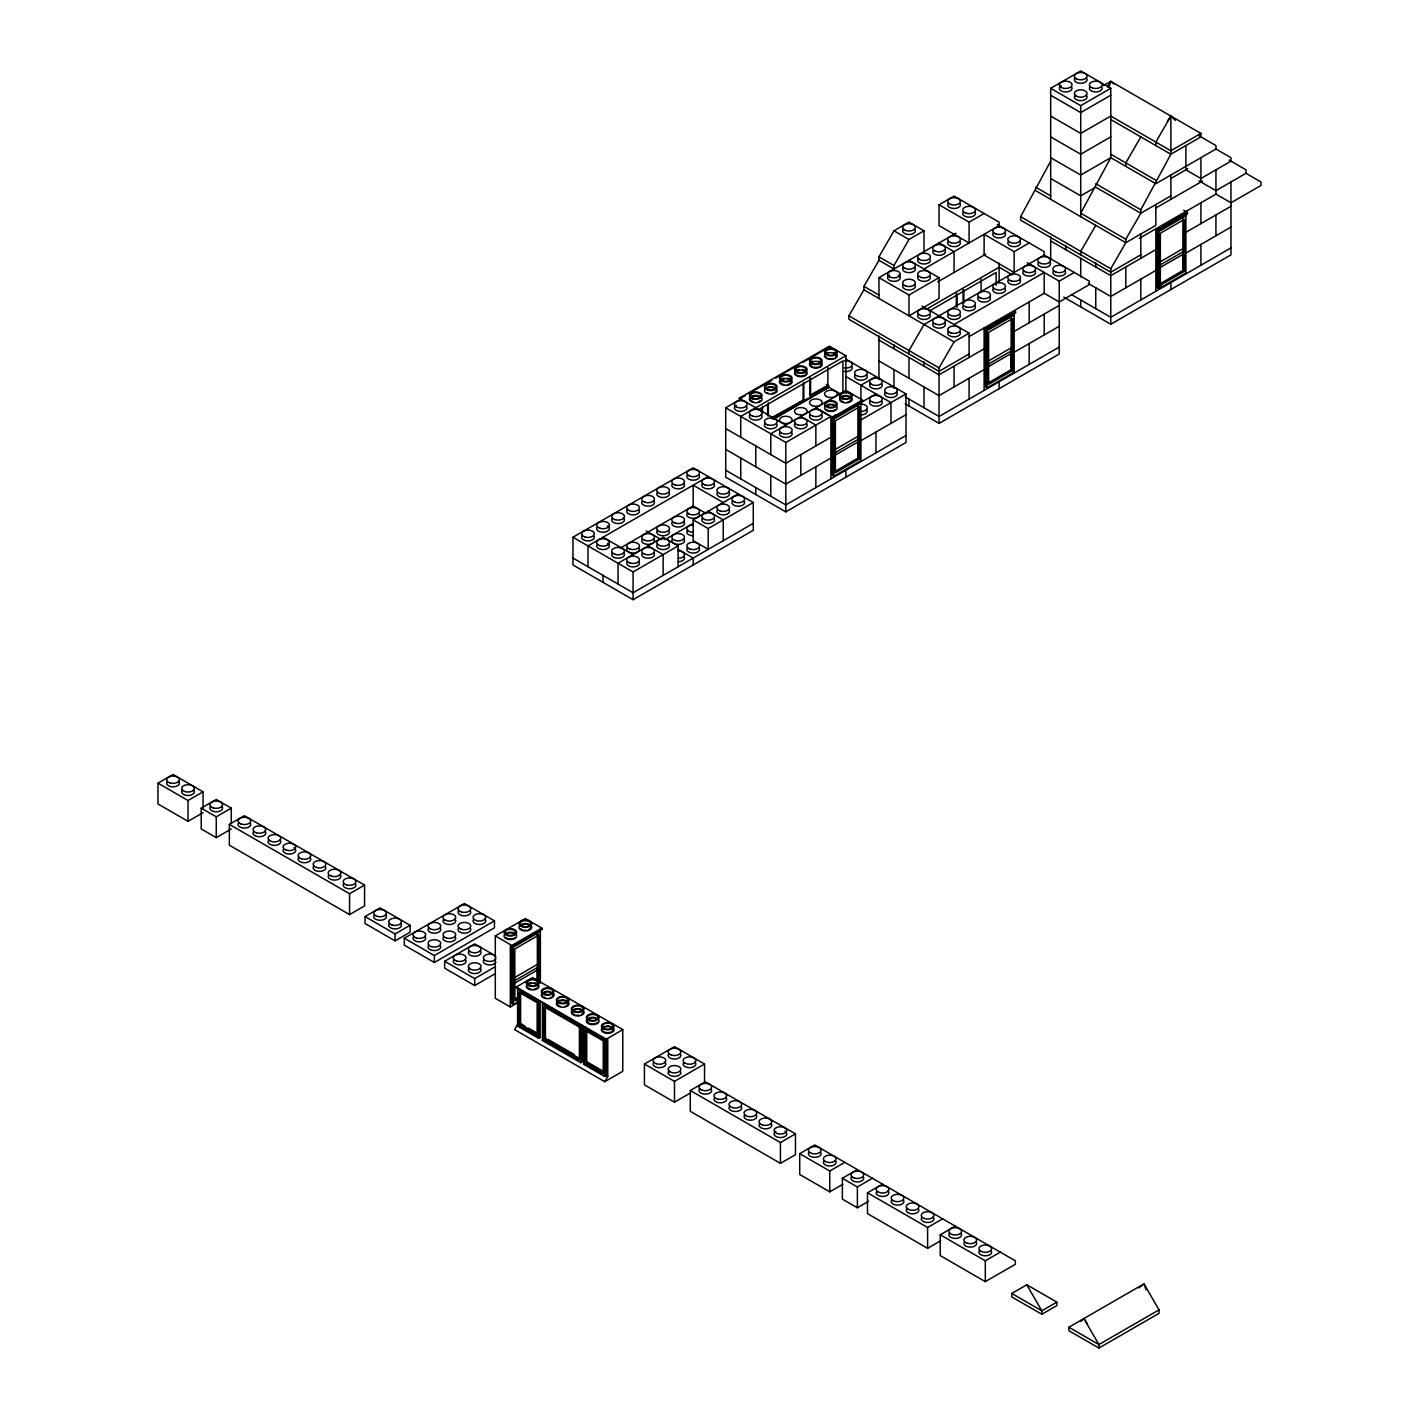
<?xml version="1.0" encoding="UTF-8"?>
<svg xmlns="http://www.w3.org/2000/svg" width="1419" height="1419" viewBox="0 0 1419 1419"><rect width="100%" height="100%" fill="white"/><g stroke="black" fill="none" stroke-linecap="round" stroke-linejoin="round"><path stroke-width="1.5" d="M988.972 360.674L1011.162 347.868L1011.162 367.202M1160.707 261.557L1182.896 248.733L1182.896 268.049M1108.7 87.357L1110.775 81.362L1200.917 133.404L1200.917 136.88L1170.87 154.228L1140.823 209.746L1140.823 213.205L1125.799 239.226L1125.799 242.702L1110.775 268.723L1110.775 324.242L1063.824 297.139M969.088 353.987L939.041 371.352L848.899 319.293L848.899 315.834L863.923 289.813L863.923 286.336L878.946 260.316L878.946 256.839L893.97 230.818L908.994 222.144L924.017 230.818L924.017 251.642M878.946 260.316L893.97 268.989L893.97 265.513L908.994 239.492L924.017 230.818M1140.823 254.852L1110.775 272.2L1020.633 220.14L1020.633 216.681L1050.681 161.163M905.233 403.865L939.041 423.394L939.041 367.876L954.065 341.855L969.088 333.181L969.088 357.464M1107.565 86.931L1110.775 81.362L1114.11 84.058M1125.799 239.226L1080.728 213.205L1110.775 157.686L1110.775 88.297L1080.728 70.95L1050.681 88.297L1050.681 199.334M1140.823 136.88L1125.799 162.901L1125.799 166.36M1095.752 225.355L1080.728 251.376L1080.728 254.852M604.742 1081.686L607.758 1076.471L607.758 1039.169L606.25 1040.038L516.108 987.127L532.622 977.585L622.781 1029.626L622.781 1071.274L604.742 1081.686L514.6 1029.626L517.598 1024.429L540.142 1037.449L540.142 1001.016L538.635 1001.867L517.598 989.735L519.106 988.866M1167.411 121.254L1170.87 116.056L1175.375 120.402M1080.888 1321.444L1083.885 1318.553L1087.362 1323.767M1138.978 1287.902L1143.998 1283.858L1159.021 1309.879L1159.021 1313.355L1098.909 1348.05L1068.862 1330.703L1068.862 1327.226L1143.998 1283.858L1146.073 1289.871M1103.273 85.69L1110.775 81.362M1050.681 88.297L1080.728 105.645L1110.775 88.297M1110.775 95.233L1080.728 112.58L1050.681 95.233M939.041 204.797L969.088 222.144L969.088 242.968L939.041 225.621L939.041 204.797L954.065 196.124L999.136 222.144L999.136 225.621L924.017 268.989M1110.775 136.88L1080.728 154.228L1050.681 136.88M969.088 222.144L984.112 213.471M878.946 298.487L878.946 277.663L955.945 233.213M908.994 295.01L939.041 277.663L939.041 298.487L908.994 315.834L908.994 295.01L878.946 277.663M937.764 281.867L985.708 254.178M740.736 399.963L739.228 398.225L829.37 346.183L845.901 355.726L845.901 392.974M741.144 397.994L744.993 395.777M748.824 393.56L771.83 380.274M775.679 378.057L798.684 364.772M802.533 362.555L829.37 347.052L830.878 347.921M845.901 359.184L905.996 393.897L905.996 442.462L785.807 511.869L725.712 477.156L725.712 407.767L740.736 399.094M1200.917 133.404L1170.87 150.751L1110.775 116.056L1080.728 133.404L1050.681 116.056M1014.159 251.642L1014.159 272.466L984.112 255.101L984.112 234.295L1014.159 251.642L1029.183 242.968M845.901 355.726L740.736 416.441L740.736 437.265M926.252 309.324L999.136 267.251L1012.279 274.843M758.757 409.506L842.904 360.923L842.904 393.169M929.214 311.098L996.138 272.466L996.138 285.361M1185.894 145.554L1185.894 169.837L1200.917 178.51L1230.965 161.163L1230.965 157.686L1215.941 149.013L1155.846 183.707L1110.775 157.686L1080.728 175.034L1050.681 157.686M1170.87 178.51L1187.774 168.755M969.088 336.64L1044.207 293.272L1059.23 301.945L1089.278 284.598L1089.278 281.139L1044.207 255.101L924.017 324.508L908.994 350.528L908.994 353.987M771.368 417.842L803.828 399.963L803.828 382.385M809.841 378.039L809.841 395.617L827.88 385.223M772.078 418.303L803.828 399.963M809.841 395.617L828.625 385.649L828.625 387.387L773.178 419.403M773.426 418.392L808.351 398.225M810.125 397.196L828.625 387.387M773.178 419.102L828.625 387.085L841.112 394.287M572.974 537.233L693.182 467.844L753.276 502.539L753.276 530.298L633.069 599.705L572.974 564.993L572.974 537.233L633.069 571.946L678.158 545.907L678.158 566.731M1170.87 195.857L1140.823 213.205L1095.752 187.184L1080.728 195.857L1050.681 178.51M203.059 812.661L188.035 821.335L157.988 803.988L157.988 783.164L173.012 774.49L203.059 791.837L203.059 808.493M954.065 324.508L1044.207 272.466L1044.207 293.272M1155.846 208.008L1202.514 181.064M875.949 376.549L860.925 385.223L860.925 461.547M708.205 476.518L587.998 545.907L587.998 566.731M1027.303 262.692L1059.23 281.139L1074.254 272.466M1139.226 238.427L1215.941 194.119L1230.965 202.793L1261.012 185.446L1261.012 181.987L1245.988 173.313L1215.941 190.66L1199.037 180.905M725.712 407.767L785.807 442.462L830.878 416.441L830.878 478.895M836.518 414.579L830.878 417.825L832.385 418.694L862.433 401.346L862.433 400.052L845.901 390.509L770.783 433.788L770.783 454.612M995.375 322.858L1004.776 317.43M1170.87 221.524L1155.846 230.197L1157.354 231.066L1187.401 213.719L1187.401 212.424L1183.73 210.296M1174.63 219.36L1178.391 217.196M830.878 416.441L815.854 407.767L832.385 417.399L862.433 400.052M1187.401 212.424L1157.354 229.772L1157.354 287.809L1158.862 288.678L1185.894 273.069M834.177 417.221L859.417 402.641L860.925 403.51L833.893 419.119L832.385 418.25M860.925 402.57L875.949 393.897M987.127 330.662L1014.159 315.036L1012.669 314.167L985.62 329.793L987.127 330.662L987.127 387.83L985.62 386.961L985.62 328.924L1015.667 311.577L1015.667 312.872L985.62 330.219L984.112 329.35M1158.862 231.51L1185.894 215.883L1184.404 215.032L1157.354 230.641L1158.862 231.51L1158.862 288.678M859.417 406.969L835.383 420.858L835.383 472.829L859.417 458.958L859.417 406.969L857.927 406.118L857.927 458.213M620.44 548L692.933 506.157M157.988 783.164L188.035 800.511L203.059 791.837M830.878 437.265L785.807 463.286L725.712 428.591M860.925 419.918L905.996 393.897M984.112 348.79L939.041 374.811L878.946 340.117M1014.159 331.443L1059.23 305.422M1155.846 249.638L1110.775 275.658L1050.681 240.964M1185.894 232.29L1230.965 206.269M753.276 502.539L708.205 528.56L708.205 549.384L693.182 540.71L693.182 519.886L738.252 493.865M664.997 539.628L693.182 523.363M231.279 828.962L216.256 837.636L201.232 828.962L201.232 808.138L216.256 799.465L231.279 808.138L231.279 822.701M835.738 449.149L857.927 436.342L859.417 438.595L835.383 452.484M988.617 364.009L1012.669 350.138L1011.162 347.868M1160.352 264.856L1184.404 250.986L1182.896 248.733M835.383 455.02L859.417 441.132L857.91 440.28L857.927 455.676M988.617 366.545L1012.669 352.657M1160.352 267.393L1184.404 253.522M830.878 458.071L785.807 484.11L725.712 449.397M860.925 440.724L905.996 414.703M984.112 369.614L939.041 395.635L878.946 360.94M1014.159 352.267L1059.23 326.246M1155.846 270.461L1110.775 296.482L1088.249 283.463M1185.894 253.114L1230.965 227.093M201.232 808.138L216.256 816.812L231.279 808.138M835.738 471.019L857.927 458.089L859.417 458.958M988.972 382.562L1011.162 369.614L1012.669 370.483L1012.669 318.512L988.617 332.383L988.617 384.372L1012.669 370.483M1160.707 283.41L1182.896 270.461L1182.896 218.491M1184.404 271.331L1160.352 285.219L1160.352 233.23L1184.404 219.36L1184.404 271.331L1182.896 270.461M1157.354 287.809L1160.955 285.733M229.346 824.368L244.37 815.694L364.577 885.084L364.577 905.907L349.553 914.581L229.346 845.192L229.346 824.368L349.553 893.757L364.577 885.084M832.385 417.399L832.385 475.436L833.893 476.305L860.925 460.678M987.127 387.83L1014.159 372.221L1012.669 371.352M753.276 523.363L633.069 592.752L572.974 558.057M905.996 435.527L785.807 504.916L725.712 470.221M1059.23 347.052L939.041 416.459L905.233 396.93M1230.965 247.899L1110.775 317.306L1071.345 294.531M939.041 423.394L1059.23 354.005L1059.23 281.139M1110.775 324.242L1230.965 254.852L1230.965 181.987M365.038 916.585L380.061 907.912L410.109 925.259L410.109 932.194L395.085 940.868L365.038 923.521L365.038 916.585L395.085 933.933L410.109 925.259M404.309 938.207L464.421 903.513L494.468 920.86L494.468 927.795L434.356 962.49L404.309 945.143L404.309 938.207L434.356 955.555L494.468 920.86M495.355 973.611L474.691 985.531L444.644 968.184L444.644 961.248L474.691 943.901L495.355 955.821M510.326 1006.958L495.302 998.284L495.302 935.919L525.349 918.572L541.863 928.115L541.863 929.41L511.816 946.757L510.326 945.888L510.326 1006.958L517.829 1002.63M495.302 935.919L511.816 945.462L541.863 928.115M513.323 947.183L540.373 931.574L538.865 930.704L511.816 946.313L513.323 947.183L513.323 1004.368L511.816 1003.499L511.816 945.462M538.865 982.693L538.865 935.05L514.831 948.921L514.831 1000.892L518.52 998.763M444.644 961.248L474.691 978.596L495.355 966.676M515.168 977.212L537.358 964.406L538.865 966.658L514.831 980.547M514.831 983.083L538.865 969.195L537.34 968.343M516.108 987.996L517.598 987.127M513.323 1004.368L518.733 1001.246M543.14 997.539L543.903 997.114A5.304 3.069 0 0 0 545.002 997.592M542.395 1004.049L580.903 1026.274L582.393 1025.405L582.393 1061.838L580.903 1062.707L542.395 1040.482L542.395 1004.049L543.903 1003.18M517.598 989.327L517.598 1026.168L521.358 1024.004L524.959 1026.079M517.598 1026.168L538.635 1038.3L540.142 1037.449M542.395 1040.482L546.155 1038.3M516.108 987.127L606.25 1039.169L606.25 1075.602L604.742 1076.471L583.706 1064.339L583.706 1027.906L585.213 1027.037M585.213 1030.496L603.252 1040.907L603.252 1073.864L585.213 1063.47L585.213 1030.496L586.721 1029.626L586.721 1062.6L602.951 1071.966M583.706 1027.906L604.742 1040.038L622.781 1029.626M583.706 1064.339L587.466 1062.157L603.696 1071.522M689.51 1093.517L674.486 1102.191L644.439 1084.843L644.439 1064.019L674.486 1046.672L704.534 1064.019L704.534 1082.75M644.439 1064.019L674.486 1081.367L704.534 1064.019M690.29 1090.501L705.332 1081.828L795.474 1133.87L795.474 1154.694L780.45 1163.367L690.29 1111.308L690.29 1090.501L780.45 1142.543L795.474 1133.87M842.904 1184.244L829.76 1191.836L799.713 1174.489L799.713 1153.665L814.737 1144.991L1015.348 1260.817L1015.348 1264.276L985.3 1281.623L940.229 1255.602L940.229 1234.778L955.253 1226.105M799.713 1153.665L829.76 1171.012L844.784 1162.338M868.641 1201.272L857.378 1207.764L842.354 1199.09L842.354 1178.284L857.378 1169.611M842.354 1178.284L857.378 1186.958L872.401 1178.284M940.744 1240.72L927.6 1248.312L867.488 1213.617L867.488 1192.794L882.512 1184.12M867.488 1192.794L927.6 1227.488L942.624 1218.815M940.229 1234.778L985.3 1260.817L1000.324 1252.143M1011.782 1293.454L1026.806 1284.78L1056.853 1302.128L1056.853 1305.586L1041.83 1314.26L1011.782 1296.913L1011.782 1293.454L1041.83 1310.801L1056.853 1302.128M1159.021 1309.879L1098.909 1344.573L1068.862 1327.226M1199.037 135.798L1215.941 145.554L1215.941 149.013M1229.102 160.081L1245.988 169.837L1245.988 173.313M1110.775 119.533L1170.87 154.228L1170.87 116.056L1155.846 142.077L1155.846 145.554M1110.775 154.228L1155.846 180.248M1185.894 212.85L1187.401 213.719M1095.752 183.707L1140.823 209.746M1035.657 187.184L1050.681 195.857M1035.657 190.66L1125.799 242.702L1155.846 225.355L1155.846 204.531M1020.633 216.681L1110.775 268.723M997.255 224.539L1044.207 251.642L1044.207 255.101M939.041 242.968L954.065 251.642L954.065 272.466M893.97 230.818L908.994 239.492M908.994 260.316L939.041 277.663M878.946 256.839L893.97 265.513M922.137 306.078L969.088 333.181M863.923 286.336L878.946 295.01M863.923 289.813L954.065 341.855M848.899 315.834L939.041 367.876M845.901 376.549L890.972 402.57L890.972 423.376M820.359 367.007L819.614 366.563A5.304 3.069 0 0 0 819.614 362.235A5.304 3.069 0 0 0 812.094 362.235L811.349 361.792A6.368 3.672 0 0 1 812.661 361.206M860.925 400.477L862.433 401.346M826.372 384.354L828.625 385.649M800.83 416.441L815.854 425.115L815.854 445.938M739.228 398.225L785.807 425.115M723.229 502.539L693.182 485.192L693.182 506.015L706.325 513.607M708.205 511.212L723.229 519.886L723.229 540.71M693.182 519.886L708.205 528.56M678.158 545.907L663.134 537.233L618.045 563.272L618.045 584.078M646.23 530.954L661.254 539.628M678.158 549.384L693.182 558.057L693.182 564.993M648.111 545.907L663.134 554.598L663.134 575.404M603.022 537.233L633.069 554.598M541.863 929.41L540.373 928.54L540.373 983.065M538.865 935.05L537.358 934.181L537.358 981.859M528.577 1028.154L539.397 1034.398M548.018 1039.382L574.181 1054.494M579.005 1058.148L545.393 1038.743L545.393 1005.787M604.742 1074.733L607.758 1076.471M1083.885 1318.553L1098.909 1344.573L1098.909 1348.05M1026.806 1284.78L1041.83 1310.801L1041.83 1314.26M537.34 968.379L537.358 981.54M1215.941 169.837L1215.941 194.119M1215.941 214.943L1215.941 235.767M1200.917 157.686L1200.917 181.987M1200.917 202.793L1200.917 223.617M1200.917 244.44L1200.917 265.247M1185.894 211.466L1185.894 273.938M1170.87 175.034L1170.87 199.334M1170.87 282.612L1170.87 289.547M1155.846 228.831L1155.846 291.285M1140.823 234.029L1140.823 258.311M1140.823 279.135L1140.823 299.959M1125.799 266.985L1125.799 287.809M1095.752 262.834L1095.752 266.985M1095.752 287.809L1095.752 308.632M1080.728 105.645L1080.728 216.681M1080.728 258.311L1080.728 277.06M1080.728 299.959L1080.728 306.894M1065.704 245.469L1065.704 249.638M1050.681 236.796L1050.681 259.695M1044.207 314.096L1044.207 334.919M1029.183 301.945L1029.183 322.769M1029.183 343.593L1029.183 364.399M1014.159 312.003L1014.159 373.073M1011.162 317.643L1011.162 369.738M999.136 263.083L999.136 282.594M999.136 381.746L999.136 388.7M985.3 1260.817L985.3 1281.623M984.112 327.966L984.112 390.42M981.114 279.171L981.114 292.349M969.088 378.288L969.088 399.111M963.838 290.008L963.838 303.187M963.075 289.582L963.075 300.562M957.062 293.91L957.062 307.089M956.317 293.485L956.317 306.664M954.065 366.137L954.065 386.961M927.6 1227.488L927.6 1248.312M924.017 361.969L924.017 366.137M924.017 386.961L924.017 407.785M908.994 357.464L908.994 378.288M908.994 399.111L908.994 406.047M893.97 344.622L893.97 348.79M893.97 369.614L893.97 388.345M878.946 335.948L878.946 379.671M875.949 432.05L875.949 452.874M857.378 1186.958L857.378 1207.764M845.901 470.221L845.901 477.156M833.893 419.119L833.893 476.305M829.76 1171.012L829.76 1191.836M827.88 367.627L827.88 386.944M815.854 466.762L815.854 487.568M810.604 378.483L810.604 396.061M803.083 384.141L803.083 399.537M800.83 454.612L800.83 475.436M785.807 442.462L785.807 511.869M780.45 1142.543L780.45 1163.367M770.783 475.436L770.783 496.242M768.335 402.872L768.335 416.069M767.59 404.646L767.59 415.625M762.517 406.242L762.517 412.823M761.772 407.998L761.772 412.397M755.759 445.938L755.759 466.762M755.759 487.568L755.759 494.504M740.736 458.071L740.736 478.895M674.486 1081.367L674.486 1102.191M633.069 571.946L633.069 599.705M604.742 1040.038L604.742 1076.471M603.022 575.404L603.022 582.34M580.903 1026.274L580.903 1062.707M538.635 1001.867L538.635 1038.3M520.613 993.672L520.613 1024.429L538.635 1034.841L537.145 1035.71L537.145 1002.736L519.106 992.342L519.106 1025.298M474.691 978.596L474.691 985.531M434.356 955.555L434.356 962.49M395.085 933.933L395.085 940.868M349.553 893.757L349.553 914.581M216.256 816.812L216.256 837.636M188.035 800.511L188.035 821.335M1086.245 95.126A6.368 3.672 0 0 1 1080.728 100.66A6.368 3.672 0 0 1 1075.212 95.126M1101.907 87.339A6.368 3.672 0 0 1 1094.918 91.951A6.368 3.672 0 0 1 1090.235 86.453M1071.859 87.339A6.368 3.672 0 0 1 1064.055 91.845A6.368 3.672 0 0 1 1061.199 85.69M1086.245 77.779A6.368 3.672 0 0 1 1080.728 83.313A6.368 3.672 0 0 1 1075.212 77.779M480.207 968.077A6.368 3.672 0 0 1 474.691 973.611A6.368 3.672 0 0 1 469.175 968.077M495.87 962.206A6.368 3.672 0 0 1 487.267 964.654A6.368 3.672 0 0 1 484.198 959.404M465.184 959.404A6.368 3.672 0 0 1 460.501 964.902A6.368 3.672 0 0 1 453.512 960.291M495.87 958.73A6.368 3.672 0 0 1 486.061 960.787A6.368 3.672 0 0 1 486.061 954.774A6.368 3.672 0 0 1 495.87 956.832M480.207 950.73A6.368 3.672 0 0 1 474.691 956.264A6.368 3.672 0 0 1 469.175 950.73M961.408 1233.838A6.368 3.672 0 0 1 954.419 1238.432A6.368 3.672 0 0 1 949.719 1232.951M991.455 1251.186A6.368 3.672 0 0 1 984.467 1255.78A6.368 3.672 0 0 1 979.766 1250.299M975.793 1241.625A6.368 3.672 0 0 1 971.11 1247.106A6.368 3.672 0 0 1 964.104 1242.512M863.532 1177.327A6.368 3.672 0 0 1 856.544 1181.921A6.368 3.672 0 0 1 851.843 1176.44M914.51 284.492A6.368 3.672 0 0 1 908.994 290.008A6.368 3.672 0 0 1 903.477 284.492M898.475 275.055A6.368 3.672 0 0 1 898.475 280.27A6.368 3.672 0 0 1 889.465 280.27A6.368 3.672 0 0 1 889.465 275.055M914.51 267.144A6.368 3.672 0 0 1 908.994 272.661A6.368 3.672 0 0 1 903.477 267.144M930.172 276.705A6.368 3.672 0 0 1 923.184 281.317A6.368 3.672 0 0 1 918.501 275.818M974.605 211.626A6.368 3.672 0 0 1 969.922 217.125A6.368 3.672 0 0 1 962.933 212.513M960.22 203.839A6.368 3.672 0 0 1 953.231 208.451A6.368 3.672 0 0 1 948.548 202.952M1064.764 270.621A6.368 3.672 0 0 1 1059.23 276.137A6.368 3.672 0 0 1 1053.714 270.621M1049.741 261.947A6.368 3.672 0 0 1 1045.04 267.428A6.368 3.672 0 0 1 1038.052 262.834M1019.676 241.124A6.368 3.672 0 0 1 1014.993 246.622A6.368 3.672 0 0 1 1008.004 242.01M1005.291 233.337A6.368 3.672 0 0 1 998.302 237.949A6.368 3.672 0 0 1 993.619 232.45M944.557 249.797A6.368 3.672 0 0 1 939.875 255.296A6.368 3.672 0 0 1 932.886 250.684M930.172 259.358A6.368 3.672 0 0 1 923.184 263.969A6.368 3.672 0 0 1 918.501 258.471M960.22 242.01A6.368 3.672 0 0 1 953.231 246.622A6.368 3.672 0 0 1 948.548 241.124M930.172 314.876A6.368 3.672 0 0 1 923.184 319.47A6.368 3.672 0 0 1 918.501 313.989M944.557 322.663A6.368 3.672 0 0 1 939.875 328.144A6.368 3.672 0 0 1 932.886 323.55M960.22 332.223A6.368 3.672 0 0 1 953.231 336.817A6.368 3.672 0 0 1 948.548 331.337M914.51 228.973A6.368 3.672 0 0 1 908.994 234.507A6.368 3.672 0 0 1 903.477 228.973M989.628 296.642A6.368 3.672 0 0 1 984.112 302.158A6.368 3.672 0 0 1 978.596 296.642M960.22 314.876A6.368 3.672 0 0 1 953.231 319.47A6.368 3.672 0 0 1 948.548 313.989M974.605 305.316A6.368 3.672 0 0 1 969.922 310.796A6.368 3.672 0 0 1 962.933 306.202M1005.291 288.855A6.368 3.672 0 0 1 998.302 293.449A6.368 3.672 0 0 1 993.619 287.968M1019.676 279.295A6.368 3.672 0 0 1 1014.993 284.776A6.368 3.672 0 0 1 1008.004 280.182M1035.338 271.508A6.368 3.672 0 0 1 1028.349 276.102A6.368 3.672 0 0 1 1023.667 270.621M515.842 934.074A6.368 3.672 0 0 1 511.159 939.573A6.368 3.672 0 0 1 504.171 934.961M505.82 933.312A6.368 3.672 0 0 1 507.133 932.726M508.676 932.354A6.368 3.672 0 0 1 514.831 933.312M531.504 926.288A6.368 3.672 0 0 1 524.516 930.899A6.368 3.672 0 0 1 519.815 925.401M522.157 924.053A6.368 3.672 0 0 1 528.524 924.053M514.92 937.445A5.304 3.069 0 0 1 514.068 938.083M512.968 938.58A5.304 3.069 0 0 1 505.714 937.445M505.714 934.376A5.304 3.069 0 0 1 514.92 934.376M530.653 927.246A5.304 3.069 0 0 1 529.092 929.41M526.715 930.208A5.304 3.069 0 0 1 523.966 930.208M522.689 929.906A5.304 3.069 0 0 1 520.738 928.771M520.738 925.702A5.304 3.069 0 0 1 529.943 925.702M819.047 361.206A6.368 3.672 0 0 1 822.009 365.357A6.368 3.672 0 0 1 815.854 368.071L814.204 367.947A6.368 3.672 0 0 1 809.699 365.357L809.486 364.399A6.368 3.672 0 0 1 809.699 363.441M812.094 366.563A5.304 3.069 0 0 1 812.094 362.235M818.515 367.06A5.304 3.069 0 0 1 813.193 367.06M787.456 378.199A6.368 3.672 0 0 1 792.121 382.225A6.368 3.672 0 0 1 785.807 385.418L784.157 385.294A6.368 3.672 0 0 1 779.652 382.704L779.439 381.746A6.368 3.672 0 0 1 779.652 380.789M781.301 379.139A6.368 3.672 0 0 1 784.157 378.199M765.267 388.575A6.368 3.672 0 0 0 768.335 393.826A6.368 3.672 0 0 0 776.938 391.378L777.151 390.42A6.368 3.672 0 0 0 776.938 389.462M767.59 387.227A6.368 3.672 0 0 1 769.133 386.873L770.783 386.748A6.368 3.672 0 0 1 775.288 387.813M775.909 391.218A5.304 3.069 0 0 1 775.377 391.946M774.543 392.584A5.304 3.069 0 0 1 772.149 393.382M768.122 393.081A5.304 3.069 0 0 1 767.023 392.584M765.657 389.622A5.304 3.069 0 0 1 770.783 387.352L772.149 387.458A5.304 3.069 0 0 1 775.909 389.622M806.985 372.115A6.368 3.672 0 0 1 799.997 376.727A6.368 3.672 0 0 1 795.314 371.228M796.325 370.465A6.368 3.672 0 0 1 799.181 369.525M802.48 369.525A6.368 3.672 0 0 1 805.336 370.465M836.004 356.524A5.304 3.069 0 0 1 835.472 357.251M833.538 358.386A5.304 3.069 0 0 1 828.217 358.386M826.284 357.251A5.304 3.069 0 0 1 825.752 356.524M826.284 354.182A5.304 3.069 0 0 1 832.261 352.763A5.304 3.069 0 0 1 836.199 355.726M761.276 397.249A6.368 3.672 0 0 1 755.759 402.783A6.368 3.672 0 0 1 750.243 397.249M751.254 396.486A6.368 3.672 0 0 1 760.265 396.486M834.07 352.533A6.368 3.672 0 0 1 836.394 357.57A6.368 3.672 0 0 1 827.685 358.918A6.368 3.672 0 0 1 825.361 353.881M826.372 353.118A6.368 3.672 0 0 1 827.685 352.533M790.933 382.545A5.304 3.069 0 0 1 787.19 384.709M784.423 384.709A5.304 3.069 0 0 1 782.046 383.91M781.213 383.272A5.304 3.069 0 0 1 780.681 382.545M780.681 380.948A5.304 3.069 0 0 1 785.807 378.678A5.304 3.069 0 0 1 790.933 380.948M805.957 373.871A5.304 3.069 0 0 1 805.424 374.598M804.591 375.237A5.304 3.069 0 0 1 795.704 373.871M795.704 372.275A5.304 3.069 0 0 1 800.83 370.004A5.304 3.069 0 0 1 805.957 372.275M760.353 400.619A5.304 3.069 0 0 1 758.42 401.754M753.099 401.754A5.304 3.069 0 0 1 750.438 399.094M750.633 398.296A5.304 3.069 0 0 1 755.759 396.025A5.304 3.069 0 0 1 760.886 398.296M821.37 414.596A6.368 3.672 0 0 1 816.688 420.095A6.368 3.672 0 0 1 809.699 415.483M866.441 409.399A6.368 3.672 0 0 1 860.925 414.916M882.104 401.612A6.368 3.672 0 0 1 875.115 406.206A6.368 3.672 0 0 1 870.432 400.726M860.925 404.096A6.368 3.672 0 0 1 867.311 407.767A6.368 3.672 0 0 1 860.925 411.457M806.985 424.157A6.368 3.672 0 0 1 799.997 428.769A6.368 3.672 0 0 1 795.314 423.27M791.323 431.944A6.368 3.672 0 0 1 786.64 437.442A6.368 3.672 0 0 1 779.652 432.83M836.394 406.011A6.368 3.672 0 0 1 830.878 411.528A6.368 3.672 0 0 1 825.361 406.011M827.685 404.663A6.368 3.672 0 0 1 834.07 404.663M852.056 398.225A6.368 3.672 0 0 1 845.068 402.819A6.368 3.672 0 0 1 840.385 397.338M842.709 395.99A6.368 3.672 0 0 1 849.094 395.99M835.472 409.382A5.304 3.069 0 0 1 833.538 410.499M832.261 410.818A5.304 3.069 0 0 1 829.512 410.818M828.217 410.499A5.304 3.069 0 0 1 826.284 409.382M826.284 406.313A5.304 3.069 0 0 1 835.472 406.313M851.223 399.182A5.304 3.069 0 0 1 847.285 402.145M843.241 401.825A5.304 3.069 0 0 1 841.307 400.708M840.775 399.963A5.304 3.069 0 0 1 844.536 396.22A5.304 3.069 0 0 1 851.028 398.384M761.276 414.596A6.368 3.672 0 0 1 755.759 420.13A6.368 3.672 0 0 1 750.243 414.596M776.938 424.157A6.368 3.672 0 0 1 769.949 428.769A6.368 3.672 0 0 1 765.267 423.27M746.891 406.81A6.368 3.672 0 0 1 739.086 411.315A6.368 3.672 0 0 1 736.23 405.16M882.104 384.265A6.368 3.672 0 0 1 875.115 388.859A6.368 3.672 0 0 1 870.432 383.378M896.489 392.052A6.368 3.672 0 0 1 891.806 397.533A6.368 3.672 0 0 1 884.817 392.939M852.056 366.918A6.368 3.672 0 0 1 844.252 371.423M866.441 374.705A6.368 3.672 0 0 1 861.759 380.186A6.368 3.672 0 0 1 854.77 375.592M844.252 360.852A6.368 3.672 0 0 1 852.287 364.399A6.368 3.672 0 0 1 844.252 367.947M888.046 1190.967A6.368 3.672 0 0 1 883.345 1196.448A6.368 3.672 0 0 1 876.357 1191.854M903.069 1199.64A6.368 3.672 0 0 1 897.553 1205.157A6.368 3.672 0 0 1 892.019 1199.64M933.117 1216.988A6.368 3.672 0 0 1 928.434 1222.468A6.368 3.672 0 0 1 921.428 1217.874M918.732 1209.201A6.368 3.672 0 0 1 911.743 1213.795A6.368 3.672 0 0 1 907.043 1208.314M835.277 1160.494A6.368 3.672 0 0 1 830.594 1165.992A6.368 3.672 0 0 1 823.605 1161.381M820.891 1152.707A6.368 3.672 0 0 1 813.903 1157.319A6.368 3.672 0 0 1 809.22 1151.82M755.919 1114.678A6.368 3.672 0 0 1 751.236 1120.159A6.368 3.672 0 0 1 744.248 1115.565M784.955 1131.262A6.368 3.672 0 0 1 784.955 1136.477A6.368 3.672 0 0 1 775.945 1136.477A6.368 3.672 0 0 1 775.945 1131.262M770.943 1123.351A6.368 3.672 0 0 1 765.426 1128.868A6.368 3.672 0 0 1 759.892 1123.351M741.534 1106.891A6.368 3.672 0 0 1 734.545 1111.485A6.368 3.672 0 0 1 729.845 1106.004M725.872 1097.33A6.368 3.672 0 0 1 721.171 1102.811A6.368 3.672 0 0 1 714.183 1098.217M711.487 1089.544A6.368 3.672 0 0 1 704.498 1094.138A6.368 3.672 0 0 1 699.798 1088.657M680.641 1071.735A6.368 3.672 0 0 1 673.653 1076.347A6.368 3.672 0 0 1 668.97 1070.848M664.979 1062.175A6.368 3.672 0 0 1 660.296 1067.673A6.368 3.672 0 0 1 653.308 1063.062M680.641 1054.388A6.368 3.672 0 0 1 673.653 1059A6.368 3.672 0 0 1 668.97 1053.501M695.026 1062.175A6.368 3.672 0 0 1 690.343 1067.673A6.368 3.672 0 0 1 683.355 1063.062M541.49 993.992A6.368 3.672 0 0 0 547.663 998.621L549.313 998.497A6.368 3.672 0 0 0 553.818 995.89L554.031 994.932A6.368 3.672 0 0 0 553.179 993.105M544.47 991.757A6.368 3.672 0 0 1 550.838 991.757M542.519 995.73A5.304 3.069 0 0 1 547.663 991.863A5.304 3.069 0 0 1 552.789 995.73M551.406 997.114A5.304 3.069 0 0 1 550.306 997.592M572.176 1010.452A6.368 3.672 0 0 0 577.71 1015.969L579.36 1015.844A6.368 3.672 0 0 0 583.865 1013.237L584.078 1012.279A6.368 3.672 0 0 0 583.865 1011.339M574.518 1009.104A6.368 3.672 0 0 1 580.885 1009.104M598.25 1019.126A6.368 3.672 0 0 1 595.164 1024.358A6.368 3.672 0 0 1 586.579 1021.911L586.349 1020.953A6.368 3.672 0 0 1 586.579 1020.013M589.541 1017.778A6.368 3.672 0 0 1 592.734 1017.281L594.384 1017.405A6.368 3.672 0 0 1 595.909 1017.778M597.328 1022.496A5.304 3.069 0 0 1 595.377 1023.613M594.1 1023.915A5.304 3.069 0 0 1 591.351 1023.915M590.073 1023.613A5.304 3.069 0 0 1 587.413 1020.953M588.122 1019.427A5.304 3.069 0 0 1 591.351 1017.991L592.734 1017.884A5.304 3.069 0 0 1 597.328 1019.427M568.203 1001.779A6.368 3.672 0 0 1 562.687 1007.295A6.368 3.672 0 0 1 557.153 1001.779M558.164 1001.016A6.368 3.672 0 0 1 567.192 1001.016M537.766 987.056A5.304 3.069 0 0 1 537.233 987.801M536.382 988.422A5.304 3.069 0 0 1 534.005 989.22M531.256 989.22A5.304 3.069 0 0 1 527.496 987.056M527.496 985.46A5.304 3.069 0 0 1 532.622 983.19A5.304 3.069 0 0 1 537.766 985.46M613.913 1028.686A6.368 3.672 0 0 1 609.939 1033.085A6.368 3.672 0 0 1 601.975 1031.187A6.368 3.672 0 0 1 604.565 1026.451M606.108 1026.079A6.368 3.672 0 0 1 609.407 1026.079M610.933 1026.451A6.368 3.672 0 0 1 612.263 1027.037M538.794 985.318A6.368 3.672 0 0 1 531.806 989.912A6.368 3.672 0 0 1 527.105 984.414M528.116 983.669A6.368 3.672 0 0 1 530.972 982.711M534.271 982.711A6.368 3.672 0 0 1 537.145 983.669M583.014 1012.279A5.304 3.069 0 0 1 581.453 1014.461M579.076 1015.241A5.304 3.069 0 0 1 576.327 1015.241M575.05 1014.94A5.304 3.069 0 0 1 573.099 1013.822M572.567 1013.077A5.304 3.069 0 0 1 572.567 1011.499M573.099 1010.754A5.304 3.069 0 0 1 582.304 1010.754M567.99 1003.605A5.304 3.069 0 0 1 565.33 1006.266M560.026 1006.266A5.304 3.069 0 0 1 557.365 1003.605M557.543 1002.825A5.304 3.069 0 0 1 562.687 1000.537A5.304 3.069 0 0 1 567.813 1002.825M613.061 1029.626A5.304 3.069 0 0 1 605.097 1032.287M603.997 1031.808A5.304 3.069 0 0 1 603.146 1031.17M602.436 1029.626A5.304 3.069 0 0 1 606.374 1026.664A5.304 3.069 0 0 1 612.352 1028.101M714.36 518.946A6.368 3.672 0 0 1 707.371 523.54A6.368 3.672 0 0 1 702.671 518.059M744.407 501.599A6.368 3.672 0 0 1 737.419 506.193A6.368 3.672 0 0 1 732.736 500.712M728.745 509.386A6.368 3.672 0 0 1 724.062 514.866A6.368 3.672 0 0 1 717.074 510.272M669.289 544.967A6.368 3.672 0 0 1 662.301 549.561A6.368 3.672 0 0 1 657.6 544.08M653.627 552.754A6.368 3.672 0 0 1 648.926 558.235A6.368 3.672 0 0 1 641.938 553.641M639.242 562.314A6.368 3.672 0 0 1 632.253 566.908A6.368 3.672 0 0 1 627.553 561.427M714.36 484.251A6.368 3.672 0 0 1 707.371 488.846A6.368 3.672 0 0 1 702.671 483.365M728.745 492.038A6.368 3.672 0 0 1 724.062 497.519A6.368 3.672 0 0 1 717.074 492.925M607.545 543.317A6.368 3.672 0 0 1 604.671 549.472A6.368 3.672 0 0 1 596.867 544.967M623.58 552.754A6.368 3.672 0 0 1 618.045 558.27A6.368 3.672 0 0 1 612.529 552.754M639.242 548.426A6.368 3.672 0 0 1 632.253 553.038A6.368 3.672 0 0 1 627.553 547.539M683.674 556.213A6.368 3.672 0 0 1 678.158 561.747M653.627 538.865A6.368 3.672 0 0 1 648.926 544.364A6.368 3.672 0 0 1 641.938 539.752M678.158 550.909A6.368 3.672 0 0 1 684.526 554.598A6.368 3.672 0 0 1 678.158 558.27M683.674 538.865A6.368 3.672 0 0 1 678.974 544.364A6.368 3.672 0 0 1 671.985 539.752M698.698 547.539A6.368 3.672 0 0 1 693.182 553.073A6.368 3.672 0 0 1 687.647 547.539M698.698 512.844A6.368 3.672 0 0 1 693.182 518.361A6.368 3.672 0 0 1 687.647 512.844M693.182 535.726A6.368 3.672 0 0 1 687.647 530.192M693.182 532.249A6.368 3.672 0 0 1 686.796 528.56A6.368 3.672 0 0 1 693.182 524.888M669.289 531.078A6.368 3.672 0 0 1 662.301 535.69A6.368 3.672 0 0 1 657.6 530.192M683.674 521.518A6.368 3.672 0 0 1 678.974 527.017A6.368 3.672 0 0 1 671.985 522.405M594.153 536.293A6.368 3.672 0 0 1 587.164 540.887A6.368 3.672 0 0 1 582.482 535.406M607.545 525.97A6.368 3.672 0 0 1 604.671 532.125A6.368 3.672 0 0 1 596.867 527.62M623.58 518.059A6.368 3.672 0 0 1 618.045 523.576A6.368 3.672 0 0 1 612.529 518.059M639.242 510.272A6.368 3.672 0 0 1 632.253 514.866A6.368 3.672 0 0 1 627.553 509.386M698.698 474.673A6.368 3.672 0 0 1 693.182 480.207A6.368 3.672 0 0 1 687.647 474.673M683.674 483.365A6.368 3.672 0 0 1 678.974 488.846A6.368 3.672 0 0 1 671.985 484.251M653.627 500.712A6.368 3.672 0 0 1 648.926 506.193A6.368 3.672 0 0 1 641.938 501.599M669.289 492.925A6.368 3.672 0 0 1 662.301 497.519A6.368 3.672 0 0 1 657.6 492.038M470.576 911.229A6.368 3.672 0 0 1 463.587 915.823A6.368 3.672 0 0 1 458.887 910.342M484.961 919.015A6.368 3.672 0 0 1 480.261 924.496A6.368 3.672 0 0 1 473.272 919.902M470.576 928.576A6.368 3.672 0 0 1 463.587 933.17A6.368 3.672 0 0 1 458.887 927.689M424.866 936.363A6.368 3.672 0 0 1 419.332 941.879A6.368 3.672 0 0 1 413.816 936.363M454.914 919.015A6.368 3.672 0 0 1 450.213 924.496A6.368 3.672 0 0 1 443.225 919.902M440.529 945.923A6.368 3.672 0 0 1 433.54 950.535A6.368 3.672 0 0 1 428.84 945.036M440.529 928.576A6.368 3.672 0 0 1 433.54 933.17A6.368 3.672 0 0 1 428.84 927.689M454.914 936.363A6.368 3.672 0 0 1 450.213 941.844A6.368 3.672 0 0 1 443.225 937.249M385.578 914.741A6.368 3.672 0 0 1 380.895 920.239A6.368 3.672 0 0 1 373.906 915.627M400.601 923.414A6.368 3.672 0 0 1 395.085 928.948A6.368 3.672 0 0 1 389.569 923.414M355.708 884.143A6.368 3.672 0 0 1 348.719 888.737A6.368 3.672 0 0 1 344.019 883.257M340.046 874.583A6.368 3.672 0 0 1 335.363 880.064A6.368 3.672 0 0 1 328.374 875.47M325.66 866.796A6.368 3.672 0 0 1 318.672 871.39A6.368 3.672 0 0 1 313.971 865.909M309.998 857.236A6.368 3.672 0 0 1 304.482 862.752A6.368 3.672 0 0 1 298.948 857.236M250.542 823.41A6.368 3.672 0 0 1 243.554 828.022A6.368 3.672 0 0 1 238.853 822.523M264.927 831.197A6.368 3.672 0 0 1 260.227 836.696A6.368 3.672 0 0 1 253.238 832.084M293.964 847.799A6.368 3.672 0 0 1 291.108 853.954A6.368 3.672 0 0 1 283.286 849.449M279.951 839.871A6.368 3.672 0 0 1 274.417 845.405A6.368 3.672 0 0 1 268.9 839.871M221.772 806.294A6.368 3.672 0 0 1 216.256 811.81A6.368 3.672 0 0 1 210.739 806.294M178.528 781.319A6.368 3.672 0 0 1 173.827 786.818A6.368 3.672 0 0 1 166.839 782.206M193.552 789.993A6.368 3.672 0 0 1 188.035 795.509A6.368 3.672 0 0 1 182.501 789.993M518.875 996.83L515.168 998.958L518.875 996.954M579.395 1027.143L543.903 1006.639L543.903 1039.613L579.395 1060.099L579.395 1027.143M1076.223 96.102A6.368 3.672 0 0 0 1086.883 94.452A6.368 3.672 0 0 0 1079.079 89.947A6.368 3.672 0 0 0 1076.223 96.102M1061.199 87.428A6.368 3.672 0 0 0 1071.859 85.779A6.368 3.672 0 0 0 1064.055 81.273A6.368 3.672 0 0 0 1061.199 87.428M1092.559 88.013A6.368 3.672 0 0 0 1102.12 84.821A6.368 3.672 0 0 0 1092.559 81.646A6.368 3.672 0 0 0 1092.559 88.013M1076.223 78.754A6.368 3.672 0 0 0 1086.883 77.105A6.368 3.672 0 0 0 1079.079 72.6A6.368 3.672 0 0 0 1076.223 78.754M470.186 969.053A6.368 3.672 0 0 0 480.846 967.403A6.368 3.672 0 0 0 473.041 962.898A6.368 3.672 0 0 0 470.186 969.053M456.475 960.965A6.368 3.672 0 0 0 466.035 957.79A6.368 3.672 0 0 0 456.475 954.597A6.368 3.672 0 0 0 456.475 960.965M470.186 951.706A6.368 3.672 0 0 0 480.846 950.056A6.368 3.672 0 0 0 473.041 945.551A6.368 3.672 0 0 0 470.186 951.706M952.06 1234.512A6.368 3.672 0 0 0 961.621 1231.32A6.368 3.672 0 0 0 952.06 1228.127A6.368 3.672 0 0 0 952.06 1234.512M980.795 1251.274A6.368 3.672 0 0 0 991.455 1249.625A6.368 3.672 0 0 0 983.651 1245.102A6.368 3.672 0 0 0 980.795 1251.274M967.084 1243.186A6.368 3.672 0 0 0 976.644 1239.993A6.368 3.672 0 0 0 967.084 1236.8A6.368 3.672 0 0 0 967.084 1243.186M854.185 1178.001A6.368 3.672 0 0 0 863.745 1174.808A6.368 3.672 0 0 0 854.185 1171.615A6.368 3.672 0 0 0 854.185 1178.001M905.801 286.053A6.368 3.672 0 0 0 915.361 282.86A6.368 3.672 0 0 0 905.801 279.685A6.368 3.672 0 0 0 905.801 286.053M889.465 276.794A6.368 3.672 0 0 0 900.125 275.144A6.368 3.672 0 0 0 892.32 270.639A6.368 3.672 0 0 0 889.465 276.794M904.488 268.12A6.368 3.672 0 0 0 915.149 266.47A6.368 3.672 0 0 0 907.344 261.965A6.368 3.672 0 0 0 904.488 268.12M920.825 277.379A6.368 3.672 0 0 0 930.385 274.186A6.368 3.672 0 0 0 920.825 271.011A6.368 3.672 0 0 0 920.825 277.379M965.896 213.187A6.368 3.672 0 0 0 975.456 209.994A6.368 3.672 0 0 0 965.896 206.819A6.368 3.672 0 0 0 965.896 213.187M950.872 204.513A6.368 3.672 0 0 0 960.432 201.321A6.368 3.672 0 0 0 950.872 198.146A6.368 3.672 0 0 0 950.872 204.513M1041.032 263.508A6.368 3.672 0 0 0 1050.592 260.316A6.368 3.672 0 0 0 1041.032 257.123A6.368 3.672 0 0 0 1041.032 263.508M1056.055 272.182A6.368 3.672 0 0 0 1065.616 268.989A6.368 3.672 0 0 0 1056.055 265.796A6.368 3.672 0 0 0 1056.055 272.182M995.961 234.011A6.368 3.672 0 0 0 1005.521 230.818A6.368 3.672 0 0 0 995.961 227.643A6.368 3.672 0 0 0 995.961 234.011M1010.984 242.684A6.368 3.672 0 0 0 1020.545 239.492A6.368 3.672 0 0 0 1010.984 236.317A6.368 3.672 0 0 0 1010.984 242.684M919.512 259.446A6.368 3.672 0 0 0 930.172 257.797A6.368 3.672 0 0 0 922.368 253.292A6.368 3.672 0 0 0 919.512 259.446M934.536 250.773A6.368 3.672 0 0 0 945.196 249.123A6.368 3.672 0 0 0 937.391 244.618A6.368 3.672 0 0 0 934.536 250.773M950.872 242.684A6.368 3.672 0 0 0 960.432 239.492A6.368 3.672 0 0 0 950.872 236.317A6.368 3.672 0 0 0 950.872 242.684M920.825 315.55A6.368 3.672 0 0 0 930.385 312.357A6.368 3.672 0 0 0 920.825 309.165A6.368 3.672 0 0 0 920.825 315.55M935.848 324.224A6.368 3.672 0 0 0 945.409 321.031A6.368 3.672 0 0 0 935.848 317.838A6.368 3.672 0 0 0 935.848 324.224M950.872 332.897A6.368 3.672 0 0 0 960.432 329.705A6.368 3.672 0 0 0 950.872 326.512A6.368 3.672 0 0 0 950.872 332.897M904.488 229.949A6.368 3.672 0 0 0 915.149 228.299A6.368 3.672 0 0 0 907.344 223.794A6.368 3.672 0 0 0 904.488 229.949M980.919 298.203A6.368 3.672 0 0 0 990.497 295.01A6.368 3.672 0 0 0 980.919 291.817A6.368 3.672 0 0 0 980.919 298.203M950.872 315.55A6.368 3.672 0 0 0 960.432 312.357A6.368 3.672 0 0 0 950.872 309.165A6.368 3.672 0 0 0 950.872 315.55M965.896 306.876A6.368 3.672 0 0 0 975.456 303.684A6.368 3.672 0 0 0 965.896 300.491A6.368 3.672 0 0 0 965.896 306.876M1010.984 280.856A6.368 3.672 0 0 0 1020.545 277.663A6.368 3.672 0 0 0 1010.984 274.47A6.368 3.672 0 0 0 1010.984 280.856M1026.008 272.182A6.368 3.672 0 0 0 1035.568 268.989A6.368 3.672 0 0 0 1026.008 265.796A6.368 3.672 0 0 0 1026.008 272.182M995.961 289.529A6.368 3.672 0 0 0 1005.521 286.336A6.368 3.672 0 0 0 995.961 283.144A6.368 3.672 0 0 0 995.961 289.529M520.844 926.288A6.368 3.672 0 0 0 531.504 924.638A6.368 3.672 0 0 0 523.7 920.133A6.368 3.672 0 0 0 520.844 926.288M507.133 935.547A6.368 3.672 0 0 0 516.693 932.372A6.368 3.672 0 0 0 507.133 929.179A6.368 3.672 0 0 0 507.133 935.547M522.689 926.341A5.304 3.069 0 0 0 530.653 923.68A5.304 3.069 0 0 0 522.689 921.037A5.304 3.069 0 0 0 522.689 926.341M506.565 934.536A5.304 3.069 0 0 0 515.452 933.152A5.304 3.069 0 0 0 508.942 929.41A5.304 3.069 0 0 0 506.565 934.536M811.349 363.53A6.368 3.672 0 0 0 822.009 361.88A6.368 3.672 0 0 0 814.204 357.375A6.368 3.672 0 0 0 811.349 363.53M782.614 381.463A6.368 3.672 0 0 0 792.174 378.27A6.368 3.672 0 0 0 782.614 375.095A6.368 3.672 0 0 0 782.614 381.463M767.59 390.136A6.368 3.672 0 0 0 777.151 386.944A6.368 3.672 0 0 0 767.59 383.769A6.368 3.672 0 0 0 767.59 390.136M812.094 363.104A5.304 3.069 0 0 0 820.98 361.721A5.304 3.069 0 0 0 814.488 357.96A5.304 3.069 0 0 0 812.094 363.104M797.638 372.789A6.368 3.672 0 0 0 807.198 369.596A6.368 3.672 0 0 0 797.638 366.421A6.368 3.672 0 0 0 797.638 372.789M783.146 380.931A5.304 3.069 0 0 0 791.11 378.27A5.304 3.069 0 0 0 783.146 375.627A5.304 3.069 0 0 0 783.146 380.931M828.217 354.91A5.304 3.069 0 0 0 836.199 352.249A5.304 3.069 0 0 0 828.217 349.606A5.304 3.069 0 0 0 828.217 354.91M827.685 355.442A6.368 3.672 0 0 0 837.245 352.249A6.368 3.672 0 0 0 827.685 349.074A6.368 3.672 0 0 0 827.685 355.442M752.567 398.81A6.368 3.672 0 0 0 762.127 395.617A6.368 3.672 0 0 0 752.567 392.442A6.368 3.672 0 0 0 752.567 398.81M753.099 398.278A5.304 3.069 0 0 0 761.063 395.617A5.304 3.069 0 0 0 753.099 392.974A5.304 3.069 0 0 0 753.099 398.278M798.17 372.257A5.304 3.069 0 0 0 806.152 369.596A5.304 3.069 0 0 0 798.17 366.953A5.304 3.069 0 0 0 798.17 372.257M768.122 389.604A5.304 3.069 0 0 0 776.087 386.944A5.304 3.069 0 0 0 768.122 384.301A5.304 3.069 0 0 0 768.122 389.604M812.661 416.157A6.368 3.672 0 0 0 822.222 412.964A6.368 3.672 0 0 0 812.661 409.789A6.368 3.672 0 0 0 812.661 416.157M872.774 402.286A6.368 3.672 0 0 0 882.334 399.094A6.368 3.672 0 0 0 872.774 395.901A6.368 3.672 0 0 0 872.774 402.286M781.301 432.919A6.368 3.672 0 0 0 791.962 431.27A6.368 3.672 0 0 0 784.157 426.764A6.368 3.672 0 0 0 781.301 432.919M797.638 424.831A6.368 3.672 0 0 0 807.198 421.656A6.368 3.672 0 0 0 797.638 418.463A6.368 3.672 0 0 0 797.638 424.831M842.709 398.81A6.368 3.672 0 0 0 852.287 395.617A6.368 3.672 0 0 0 842.709 392.442A6.368 3.672 0 0 0 842.709 398.81M827.685 407.484A6.368 3.672 0 0 0 837.245 404.291A6.368 3.672 0 0 0 827.685 401.116A6.368 3.672 0 0 0 827.685 407.484M843.241 398.278A5.304 3.069 0 0 0 851.223 395.617A5.304 3.069 0 0 0 843.241 392.974A5.304 3.069 0 0 0 843.241 398.278M828.217 406.951A5.304 3.069 0 0 0 836.199 404.291A5.304 3.069 0 0 0 828.217 401.648A5.304 3.069 0 0 0 828.217 406.951M767.59 424.831A6.368 3.672 0 0 0 777.151 421.656A6.368 3.672 0 0 0 767.59 418.463A6.368 3.672 0 0 0 767.59 424.831M752.567 416.157A6.368 3.672 0 0 0 762.127 412.964A6.368 3.672 0 0 0 752.567 409.789A6.368 3.672 0 0 0 752.567 416.157M736.23 406.898A6.368 3.672 0 0 0 746.891 405.249A6.368 3.672 0 0 0 739.086 400.743A6.368 3.672 0 0 0 736.23 406.898M782.614 423.093A6.368 3.672 0 0 0 792.174 419.918A6.368 3.672 0 0 0 782.614 416.725A6.368 3.672 0 0 0 782.614 423.093M826.372 396.486A6.368 3.672 0 0 0 837.033 394.837A6.368 3.672 0 0 0 829.228 390.331A6.368 3.672 0 0 0 826.372 396.486M796.325 413.834A6.368 3.672 0 0 0 806.985 412.184A6.368 3.672 0 0 0 799.181 407.679A6.368 3.672 0 0 0 796.325 413.834M812.661 405.745A6.368 3.672 0 0 0 822.222 402.57A6.368 3.672 0 0 0 812.661 399.378A6.368 3.672 0 0 0 812.661 405.745M886.467 393.028A6.368 3.672 0 0 0 897.127 391.378A6.368 3.672 0 0 0 889.323 386.873A6.368 3.672 0 0 0 886.467 393.028M871.443 384.354A6.368 3.672 0 0 0 882.104 382.704A6.368 3.672 0 0 0 874.299 378.199A6.368 3.672 0 0 0 871.443 384.354M857.75 376.266A6.368 3.672 0 0 0 867.311 373.073A6.368 3.672 0 0 0 857.75 369.88A6.368 3.672 0 0 0 857.75 376.266M878.006 1191.925A6.368 3.672 0 0 0 888.684 1190.275A6.368 3.672 0 0 0 880.862 1185.77A6.368 3.672 0 0 0 878.006 1191.925M893.03 1200.598A6.368 3.672 0 0 0 903.708 1198.949A6.368 3.672 0 0 0 895.903 1194.443A6.368 3.672 0 0 0 893.03 1200.598M908.054 1209.272A6.368 3.672 0 0 0 918.732 1207.622A6.368 3.672 0 0 0 910.927 1203.117A6.368 3.672 0 0 0 908.054 1209.272M924.408 1218.531A6.368 3.672 0 0 0 933.968 1215.356A6.368 3.672 0 0 0 924.408 1212.163A6.368 3.672 0 0 0 924.408 1218.531M825.255 1161.469A6.368 3.672 0 0 0 835.915 1159.82A6.368 3.672 0 0 0 828.111 1155.314A6.368 3.672 0 0 0 825.255 1161.469M811.544 1153.381A6.368 3.672 0 0 0 821.104 1150.188A6.368 3.672 0 0 0 811.544 1147.013A6.368 3.672 0 0 0 811.544 1153.381M745.897 1115.653A6.368 3.672 0 0 0 756.558 1114.004A6.368 3.672 0 0 0 748.753 1109.498A6.368 3.672 0 0 0 745.897 1115.653M777.257 1133.586A6.368 3.672 0 0 0 786.818 1130.393A6.368 3.672 0 0 0 777.257 1127.218A6.368 3.672 0 0 0 777.257 1133.586M762.234 1124.912A6.368 3.672 0 0 0 771.794 1121.719A6.368 3.672 0 0 0 762.234 1118.527A6.368 3.672 0 0 0 762.234 1124.912M717.163 1098.891A6.368 3.672 0 0 0 726.723 1095.699A6.368 3.672 0 0 0 717.163 1092.506A6.368 3.672 0 0 0 717.163 1098.891M702.139 1090.218A6.368 3.672 0 0 0 711.699 1087.025A6.368 3.672 0 0 0 702.139 1083.832A6.368 3.672 0 0 0 702.139 1090.218M732.186 1107.565A6.368 3.672 0 0 0 741.747 1104.372A6.368 3.672 0 0 0 732.186 1101.179A6.368 3.672 0 0 0 732.186 1107.565M669.981 1071.824A6.368 3.672 0 0 0 680.641 1070.174A6.368 3.672 0 0 0 672.837 1065.669A6.368 3.672 0 0 0 669.981 1071.824M656.27 1063.736A6.368 3.672 0 0 0 665.83 1060.543A6.368 3.672 0 0 0 656.27 1057.368A6.368 3.672 0 0 0 656.27 1063.736M671.293 1055.062A6.368 3.672 0 0 0 680.854 1051.869A6.368 3.672 0 0 0 671.293 1048.694A6.368 3.672 0 0 0 671.293 1055.062M685.005 1063.15A6.368 3.672 0 0 0 695.665 1061.501A6.368 3.672 0 0 0 687.86 1056.995A6.368 3.672 0 0 0 685.005 1063.15M544.47 994.648A6.368 3.672 0 0 0 554.031 991.473A6.368 3.672 0 0 0 544.47 988.28A6.368 3.672 0 0 0 544.47 994.648M574.518 1011.995A6.368 3.672 0 0 0 584.078 1008.82A6.368 3.672 0 0 0 574.518 1005.628A6.368 3.672 0 0 0 574.518 1011.995M589.541 1020.669A6.368 3.672 0 0 0 599.102 1017.494A6.368 3.672 0 0 0 589.541 1014.301A6.368 3.672 0 0 0 589.541 1020.669M545.002 994.116A5.304 3.069 0 0 0 552.967 991.473A5.304 3.069 0 0 0 545.002 988.812A5.304 3.069 0 0 0 545.002 994.116M559.494 1003.322A6.368 3.672 0 0 0 569.054 1000.147A6.368 3.672 0 0 0 559.494 996.954A6.368 3.672 0 0 0 559.494 1003.322M575.05 1011.463A5.304 3.069 0 0 0 583.014 1008.82A5.304 3.069 0 0 0 575.05 1006.16A5.304 3.069 0 0 0 575.05 1011.463M529.979 985.442A5.304 3.069 0 0 0 537.943 982.799A5.304 3.069 0 0 0 529.979 980.139A5.304 3.069 0 0 0 529.979 985.442M528.116 985.389A6.368 3.672 0 0 0 538.794 983.739A6.368 3.672 0 0 0 530.972 979.234A6.368 3.672 0 0 0 528.116 985.389M604.565 1029.343A6.368 3.672 0 0 0 614.125 1026.168A6.368 3.672 0 0 0 604.565 1022.975A6.368 3.672 0 0 0 604.565 1029.343M605.097 1028.828A5.304 3.069 0 0 0 613.061 1026.168A5.304 3.069 0 0 0 605.097 1023.507A5.304 3.069 0 0 0 605.097 1028.828M560.026 1002.79A5.304 3.069 0 0 0 567.99 1000.147A5.304 3.069 0 0 0 560.026 997.486A5.304 3.069 0 0 0 560.026 1002.79M590.073 1020.137A5.304 3.069 0 0 0 598.038 1017.494A5.304 3.069 0 0 0 590.073 1014.833A5.304 3.069 0 0 0 590.073 1020.137M705.012 519.602A6.368 3.672 0 0 0 714.573 516.427A6.368 3.672 0 0 0 705.012 513.235A6.368 3.672 0 0 0 705.012 519.602M720.036 510.929A6.368 3.672 0 0 0 729.597 507.754A6.368 3.672 0 0 0 720.036 504.561A6.368 3.672 0 0 0 720.036 510.929M735.06 502.255A6.368 3.672 0 0 0 744.62 499.08A6.368 3.672 0 0 0 735.06 495.887A6.368 3.672 0 0 0 735.06 502.255M659.941 545.641A6.368 3.672 0 0 0 669.502 542.448A6.368 3.672 0 0 0 659.941 539.255A6.368 3.672 0 0 0 659.941 545.641M629.894 562.988A6.368 3.672 0 0 0 639.455 559.796A6.368 3.672 0 0 0 629.894 556.603A6.368 3.672 0 0 0 629.894 562.988M644.918 554.315A6.368 3.672 0 0 0 654.478 551.122A6.368 3.672 0 0 0 644.918 547.929A6.368 3.672 0 0 0 644.918 554.315M720.036 493.581A6.368 3.672 0 0 0 729.597 490.406A6.368 3.672 0 0 0 720.036 487.214A6.368 3.672 0 0 0 720.036 493.581M705.012 484.908A6.368 3.672 0 0 0 714.573 481.733A6.368 3.672 0 0 0 705.012 478.54A6.368 3.672 0 0 0 705.012 484.908M614.87 554.315A6.368 3.672 0 0 0 624.431 551.122A6.368 3.672 0 0 0 614.87 547.929A6.368 3.672 0 0 0 614.87 554.315M599.847 545.641A6.368 3.672 0 0 0 609.407 542.448A6.368 3.672 0 0 0 599.847 539.255A6.368 3.672 0 0 0 599.847 545.641M629.894 549.1A6.368 3.672 0 0 0 639.455 545.925A6.368 3.672 0 0 0 629.894 542.732A6.368 3.672 0 0 0 629.894 549.1M644.918 540.426A6.368 3.672 0 0 0 654.478 537.233A6.368 3.672 0 0 0 644.918 534.058A6.368 3.672 0 0 0 644.918 540.426M674.965 540.426A6.368 3.672 0 0 0 684.526 537.233A6.368 3.672 0 0 0 674.965 534.058A6.368 3.672 0 0 0 674.965 540.426M689.989 549.1A6.368 3.672 0 0 0 699.549 545.925A6.368 3.672 0 0 0 689.989 542.732A6.368 3.672 0 0 0 689.989 549.1M688.676 513.82A6.368 3.672 0 0 0 699.336 512.17A6.368 3.672 0 0 0 691.532 507.665A6.368 3.672 0 0 0 688.676 513.82M674.965 523.079A6.368 3.672 0 0 0 684.526 519.886A6.368 3.672 0 0 0 674.965 516.711A6.368 3.672 0 0 0 674.965 523.079M659.941 531.753A6.368 3.672 0 0 0 669.502 528.56A6.368 3.672 0 0 0 659.941 525.385A6.368 3.672 0 0 0 659.941 531.753M584.823 536.967A6.368 3.672 0 0 0 594.384 533.775A6.368 3.672 0 0 0 584.823 530.582A6.368 3.672 0 0 0 584.823 536.967M599.847 528.276A6.368 3.672 0 0 0 609.407 525.101A6.368 3.672 0 0 0 599.847 521.908A6.368 3.672 0 0 0 599.847 528.276M614.87 519.602A6.368 3.672 0 0 0 624.431 516.427A6.368 3.672 0 0 0 614.87 513.235A6.368 3.672 0 0 0 614.87 519.602M628.564 510.343A6.368 3.672 0 0 0 639.242 508.694A6.368 3.672 0 0 0 631.42 504.188A6.368 3.672 0 0 0 628.564 510.343M674.965 484.908A6.368 3.672 0 0 0 684.526 481.733A6.368 3.672 0 0 0 674.965 478.54A6.368 3.672 0 0 0 674.965 484.908M689.989 476.234A6.368 3.672 0 0 0 699.549 473.059A6.368 3.672 0 0 0 689.989 469.866A6.368 3.672 0 0 0 689.989 476.234M644.918 502.255A6.368 3.672 0 0 0 654.478 499.08A6.368 3.672 0 0 0 644.918 495.887A6.368 3.672 0 0 0 644.918 502.255M659.941 493.581A6.368 3.672 0 0 0 669.502 490.406A6.368 3.672 0 0 0 659.941 487.214A6.368 3.672 0 0 0 659.941 493.581M476.252 920.576A6.368 3.672 0 0 0 485.812 917.384A6.368 3.672 0 0 0 476.252 914.191A6.368 3.672 0 0 0 476.252 920.576M461.228 911.903A6.368 3.672 0 0 0 470.789 908.71A6.368 3.672 0 0 0 461.228 905.517A6.368 3.672 0 0 0 461.228 911.903M461.228 929.25A6.368 3.672 0 0 0 470.789 926.057A6.368 3.672 0 0 0 461.228 922.864A6.368 3.672 0 0 0 461.228 929.25M444.874 919.991A6.368 3.672 0 0 0 455.552 918.341A6.368 3.672 0 0 0 447.73 913.836A6.368 3.672 0 0 0 444.874 919.991M416.157 937.924A6.368 3.672 0 0 0 425.718 934.731A6.368 3.672 0 0 0 416.157 931.538A6.368 3.672 0 0 0 416.157 937.924M446.205 937.924A6.368 3.672 0 0 0 455.765 934.731A6.368 3.672 0 0 0 446.205 931.538A6.368 3.672 0 0 0 446.205 937.924M429.851 928.665A6.368 3.672 0 0 0 440.529 927.015A6.368 3.672 0 0 0 432.706 922.51A6.368 3.672 0 0 0 429.851 928.665M431.181 946.597A6.368 3.672 0 0 0 440.741 943.404A6.368 3.672 0 0 0 431.181 940.229A6.368 3.672 0 0 0 431.181 946.597M391.892 924.975A6.368 3.672 0 0 0 401.453 921.782A6.368 3.672 0 0 0 391.892 918.607A6.368 3.672 0 0 0 391.892 924.975M376.869 916.302A6.368 3.672 0 0 0 386.429 913.109A6.368 3.672 0 0 0 376.869 909.934A6.368 3.672 0 0 0 376.869 916.302M346.36 884.8A6.368 3.672 0 0 0 355.921 881.625A6.368 3.672 0 0 0 346.36 878.432A6.368 3.672 0 0 0 346.36 884.8M331.337 876.126A6.368 3.672 0 0 0 340.897 872.951A6.368 3.672 0 0 0 331.337 869.758A6.368 3.672 0 0 0 331.337 876.126M316.313 867.452A6.368 3.672 0 0 0 325.873 864.277A6.368 3.672 0 0 0 316.313 861.085A6.368 3.672 0 0 0 316.313 867.452M301.289 858.779A6.368 3.672 0 0 0 310.85 855.604A6.368 3.672 0 0 0 301.289 852.411A6.368 3.672 0 0 0 301.289 858.779M256.218 832.758A6.368 3.672 0 0 0 265.779 829.583A6.368 3.672 0 0 0 256.218 826.39A6.368 3.672 0 0 0 256.218 832.758M241.195 824.084A6.368 3.672 0 0 0 250.755 820.909A6.368 3.672 0 0 0 241.195 817.716A6.368 3.672 0 0 0 241.195 824.084M286.266 850.105A6.368 3.672 0 0 0 295.826 846.93A6.368 3.672 0 0 0 286.266 843.737A6.368 3.672 0 0 0 286.266 850.105M271.242 841.432A6.368 3.672 0 0 0 280.802 838.257A6.368 3.672 0 0 0 271.242 835.064A6.368 3.672 0 0 0 271.242 841.432M213.063 807.854A6.368 3.672 0 0 0 222.641 804.662A6.368 3.672 0 0 0 213.063 801.487A6.368 3.672 0 0 0 213.063 807.854M184.842 791.554A6.368 3.672 0 0 0 194.403 788.361A6.368 3.672 0 0 0 184.842 785.186A6.368 3.672 0 0 0 184.842 791.554M169.819 782.88A6.368 3.672 0 0 0 179.379 779.687A6.368 3.672 0 0 0 169.819 776.512A6.368 3.672 0 0 0 169.819 782.88"/></g></svg>
